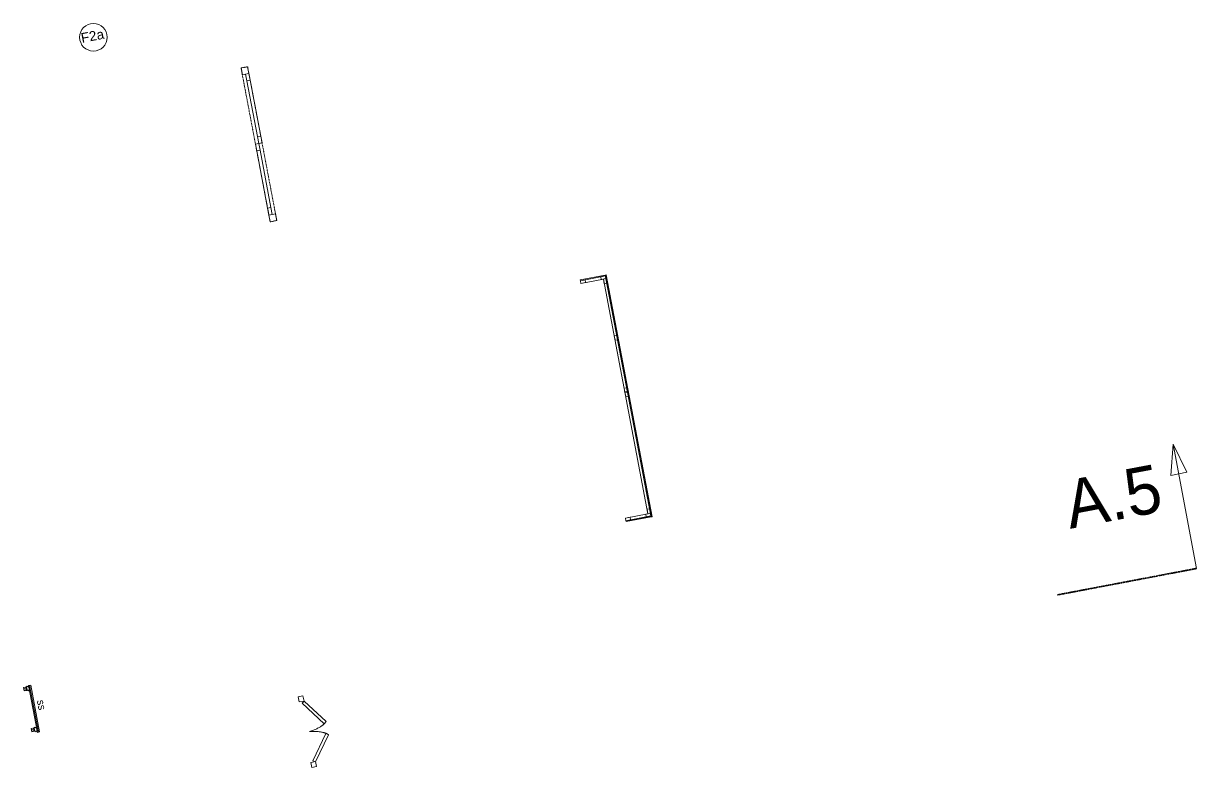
# Model space of a CAD drawing. Header units: centimetres. Extents: x 16433 to 114398, y -50094 to -12305.
# Drawn here: x 67448 to 68676, y -45263 to -44484 of the extents above; entities that cross this region are included whole.
import ezdxf

# ---------------------------------------------------------------- set-up
doc = ezdxf.new("R2010")
doc.units = ezdxf.units.CM
doc.header["$LTSCALE"] = 0.5
doc.linetypes.add('Style de ligne -5', pattern=[0.20828, 0.069425, -0.138855])
doc.linetypes.add('Style de ligne -6', pattern=[1.04164, 0.625, -0.20828, 0.06943, -0.13893])
doc.layers.get('0').update_dxf_attribs({"linetype": 'CONTINUOUS'})
doc.layers.add('1-Façade Nord', color=7, linetype='CONTINUOUS')
doc.styles.add('Futura Std Book', font='')
doc.styles.add('Geneva', font='')
doc.styles.add('Helvetica', font='')
doc.styles.get('Futura Std Book').set_extended_font_data('Futura Std Book')
doc.styles.get('Geneva').set_extended_font_data('Geneva')
doc.styles.get('Helvetica').set_extended_font_data('Helvetica')

# ---------------------------------------------------------------- blocks, each defined once
blk = doc.blocks.new('Groupe-18-1')
at = {"color": 7, "linetype": 'Continuous', "lineweight": 5, "flags": 128}
for points in [[(17230.6, -46136.5), (17231.7, -46142), (17226.7, -46142.9), (17225.7, -46137.4)], [(17231.7, -46142), (17254.7, -46163.5), (17252.7, -46165.7), (17229.6, -46144.1)], [(17241, -46204.4), (17254.6, -46175.9), (17257.3, -46177.2), (17243.7, -46205.7)], [(17243.6, -46205.1), (17244.7, -46210.6), (17239.7, -46211.5), (17238.7, -46206.1)]]:
    blk.add_lwpolyline(points, close=True, dxfattribs=at)
at = {"color": 7, "linetype": 'Continuous', "lineweight": 5}
for points in [[(17237.5, -46173.9), (17250.6, -46169.6), (17254.7, -46163.5)], [(17237.5, -46173.9), (17251.2, -46173), (17257.3, -46177.2)]]:
    blk.add_open_spline(points, degree=2, dxfattribs=at)
blk = doc.blocks.new('Groupe-19-1')
at = {"color": 7, "linetype": 'Continuous', "lineweight": 9}
for p, q in [((16938.3, -46128.8), (16941.8, -46128.1)), ((16938.7, -46130.5), (16942.3, -46129.8)), ((16953.9, -46174.5), (16944.6, -46125.4)), ((16946.5, -46171.7), (16949.6, -46171.1)), ((16946.8, -46173.4), (16950.3, -46172.7))]:
    blk.add_line(p, q, dxfattribs=at)
at = {"color": 7, "linetype": 'Continuous', "lineweight": 9, "flags": 128}
for points in [[(16938.8, -46131.4), (16938.2, -46127.8), (16941.4, -46127.2), (16942.1, -46130.8)], [(16942, -46126.4), (16940.8, -46128), (16941.3, -46130.5), (16943, -46131.4), (16944.3, -46129.8), (16943.8, -46127.3)], [(16952.7, -46174.8), (16943.4, -46125.6), (16945.8, -46125.2), (16955.1, -46174.3)], [(16946.9, -46174.2), (16946.3, -46170.7), (16949.5, -46170.1), (16950.1, -46173.6)], [(16951.1, -46174.3), (16952.4, -46172.8), (16951.9, -46170.3), (16950.1, -46169.3), (16948.8, -46170.9), (16949.3, -46173.4)]]:
    blk.add_lwpolyline(points, close=True, dxfattribs=at)
at = {"color": 7, "insert": (16961, -46145.2), "char_height": 7.993, "width": 24.999, "attachment_point": 2, "rotation": 280.6809, "line_spacing_factor": 1.060906, "style": 'Geneva'}
blk.add_mtext('\\pt6.3326,12.668;ss', dxfattribs=at)
blk = doc.blocks.new('Groupe-20-1')
at = {"color": 7, "linetype": 'Style de ligne -5', "lineweight": 5, "flags": 128}
blk.add_lwpolyline([(17196.3, -45640.6), (17165.8, -45479.7), (17172.7, -45478.4), (17203.2, -45639.3)], close=True, dxfattribs=at)
at = {"color": 7, "linetype": 'Continuous', "lineweight": 18, "flags": 128}
for points in [[(17167.2, -45486.8), (17165.8, -45479.7), (17172.7, -45478.4), (17174.1, -45485.5)], [(17172, -45493.3), (17170.6, -45486.2), (17174.1, -45485.5), (17175.4, -45492.6)], [(17183, -45551.5), (17172, -45493.3), (17175.4, -45492.6), (17186.5, -45550.9)], [(17182.3, -45566.4), (17180.9, -45559.3), (17184.4, -45558.6), (17185.7, -45565.8)], [(17184.4, -45558.6), (17183, -45551.5), (17186.5, -45550.9), (17187.8, -45558)], [(17193.6, -45626.4), (17182.3, -45566.4), (17185.7, -45565.8), (17197.1, -45625.7)], [(17195, -45633.5), (17193.6, -45626.4), (17197.1, -45625.7), (17198.4, -45632.8)], [(17196.3, -45640.6), (17195, -45633.5), (17201.8, -45632.2), (17203.2, -45639.3)]]:
    blk.add_lwpolyline(points, close=True, dxfattribs=at)
blk = doc.blocks.new('Groupe-27-1')
at = {"color": 7, "linetype": 'Continuous', "lineweight": 13, "flags": 128}
for points in [[(17520.9, -45702.3), (17520.8, -45701.3), (17546.9, -45696.3), (17547.1, -45697.3)], [(17520.9, -45702.3), (17525.8, -45701.4), (17526.3, -45704), (17521.4, -45705)], [(17542.2, -45698.3), (17547.1, -45697.3), (17547.6, -45700), (17542.7, -45700.9)], [(17547.6, -45700), (17548.6, -45704.9), (17545.9, -45705.4), (17545, -45700.5)], [(17546.9, -45696.4), (17547.9, -45696.2), (17595.8, -45949.1), (17594.8, -45949.3)], [(17558.8, -45759.2), (17559.8, -45764.1), (17557.1, -45764.6), (17556.2, -45759.7)], [(17569.3, -45814.2), (17570.2, -45819.1), (17567.5, -45819.6), (17566.6, -45814.7)], [(17570, -45818.1), (17570.9, -45823), (17568.3, -45823.5), (17567.4, -45818.6)], [(17573.3, -45952.4), (17568.4, -45953.3), (17567.9, -45950.7), (17572.8, -45949.7)], [(17594.6, -45948.4), (17594.8, -45949.3), (17568.6, -45954.3), (17568.4, -45953.3)], [(17594.7, -45948.3), (17589.8, -45949.3), (17589.3, -45946.6), (17594.2, -45945.7)], [(17593.2, -45940.8), (17594.2, -45945.7), (17591.5, -45946.2), (17590.6, -45941.3)]]:
    blk.add_lwpolyline(points, close=True, dxfattribs=at)
at = {"color": 7, "linetype": 'Continuous', "lineweight": 5, "flags": 128}
blk.add_lwpolyline([(17567.9, -45950.6), (17591.5, -45946.1), (17545, -45700.5), (17521.4, -45705), (17520.9, -45702.3), (17547.1, -45697.3), (17594.7, -45948.3), (17568.4, -45953.3)], close=True, dxfattribs=at)
blk = doc.blocks.new('Groupe-31-1')
at = {"color": 7, "linetype": 'Continuous', "lineweight": 5}
blk.add_circle((17011.3, -45447.6), 14.4, dxfattribs=at)
at = {"color": 7, "insert": (16997.5, -45443.5), "char_height": 10.087, "width": 24.315, "attachment_point": 1, "rotation": 10.7236, "line_spacing_factor": 0.834288, "style": 'Helvetica'}
blk.add_mtext('\\pt6.9612,13.92,20.881;F2a', dxfattribs=at)
blk = doc.blocks.new('Groupe-39-1')
at = {"color": 7, "linetype": 'Continuous', "lineweight": 5}
blk.add_line((18165.5, -46003.3), (18140.9, -45873.1), dxfattribs=at)
at = {"color": 7, "linetype": 'Style de ligne -6', "lineweight": 35}
blk.add_line((18165.5, -46003.3), (18020.1, -46030.9), dxfattribs=at)
at = {"color": 7, "linetype": 'Continuous', "lineweight": 13, "flags": 128}
blk.add_lwpolyline([(18138.6, -45905.9), (18140.9, -45873.1), (18155.3, -45902.6)], close=True, dxfattribs=at)
at = {"color": 7, "insert": (18023.8, -45912.4), "char_height": 50.344, "width": 105.902, "attachment_point": 1, "rotation": 10.7159, "line_spacing_factor": 0.962448, "style": 'Futura Std Book'}
blk.add_mtext('\\pt32.91,63.484,95.201,126.97,158.69;A.5', dxfattribs=at)

msp = doc.modelspace()

# ---------------------------------------------------------------- block references
at = {"layer": '1-Façade Nord', "color": 7}
for name in ['Groupe-31-1', 'Groupe-20-1', 'Groupe-27-1', 'Groupe-39-1', 'Groupe-19-1', 'Groupe-18-1']:
    msp.add_blockref(name, (50510.158, 948.669), dxfattribs=at)

doc.saveas('drawing.dxf')
